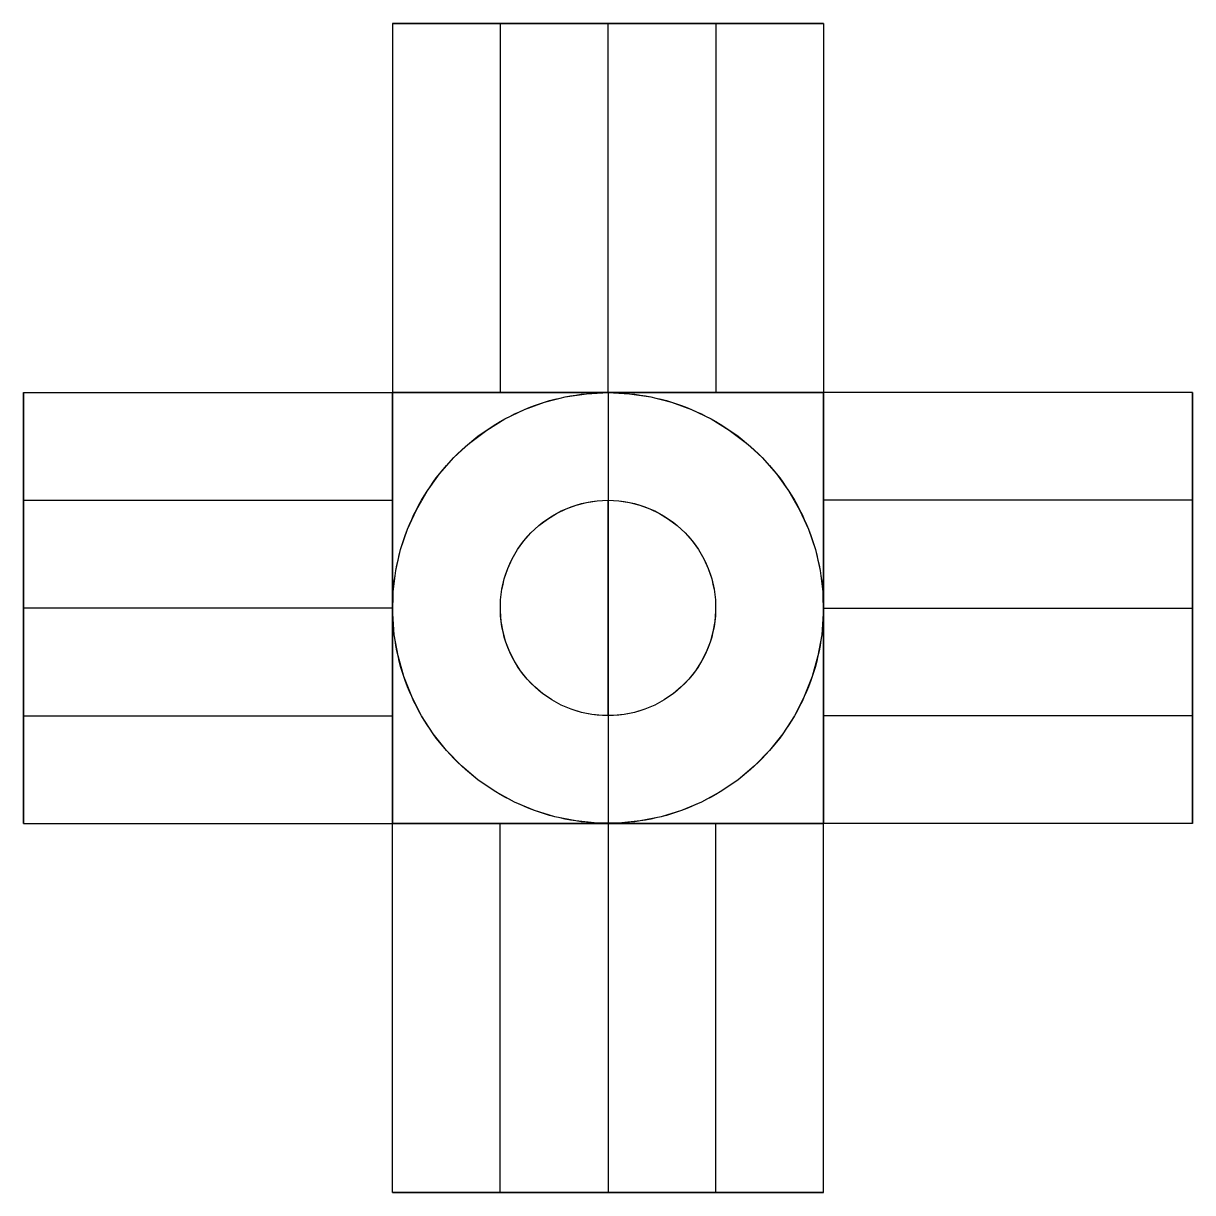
# Model space of a CAD drawing. Extents: x 0 to 2.83, y 0 to 3.3.
# Drawn here: x 1.326 to 2.826, y 1.8 to 3.3 of the extents above; entities that cross this region are included whole.
import ezdxf

# ---------------------------------------------------------------- set-up
doc = ezdxf.new("R2010")
doc.units = 0
doc.linetypes.add('HIDDEN', pattern=[9, 6, -3])
doc.layers.add('RIGHT', color=7, linetype='CONTINUOUS')
doc.layers.add('RIGHT_HID', color=7, linetype='HIDDEN')

msp = doc.modelspace()

# ---------------------------------------------------------------- linework, layer by layer
at = {"layer": 'RIGHT'}
for p, q in [((2.076316, 3.3), (1.8, 3.3)), ((1.8, 3.3), (1.8, 2.826316)), ((2.352632, 3.3), (2.076316, 3.3)), ((2.076316, 2.826316), (2.076316, 3.3)), ((2.352632, 3.3), (2.352632, 2.826316)), ((1.326316, 2.826316), (1.326316, 2.55)), ((1.326316, 2.826316), (1.8, 2.826316)), ((1.8, 2.55), (1.8, 2.826316)), ((2.076316, 2.826316), (1.8, 2.826316)), ((1.99487, 2.81404), (2.021565, 2.820837)), ((2.021565, 2.820837), (2.048804, 2.824943)), ((2.048804, 2.824943), (2.076316, 2.826316)), ((2.076316, 2.826316), (2.103828, 2.824943)), ((2.076316, 2.826316), (2.352632, 2.826316)), ((2.103828, 2.824943), (2.131067, 2.820837)), ((2.131067, 2.820837), (2.157761, 2.81404)), ((2.352632, 2.55), (2.352632, 2.826316)), ((2.826316, 2.826316), (2.352632, 2.826316)), ((2.826316, 2.273684), (2.826316, 2.826316)), ((1.968985, 2.804618), (1.99487, 2.81404)), ((2.157761, 2.81404), (2.183646, 2.804618)), ((1.920662, 2.778303), (1.944167, 2.792666)), ((1.944167, 2.792666), (1.968985, 2.804618)), ((2.183646, 2.804618), (2.208465, 2.792666)), ((2.208465, 2.792666), (2.23197, 2.778303)), ((1.898703, 2.76167), (1.920662, 2.778303)), ((2.23197, 2.778303), (2.253928, 2.76167)), ((1.87851, 2.742934), (1.898703, 2.76167)), ((2.253928, 2.76167), (2.274121, 2.742934)), ((1.860283, 2.72228), (1.87851, 2.742934)), ((2.274121, 2.742934), (2.292348, 2.72228)), ((1.844203, 2.699914), (1.860283, 2.72228)), ((2.292348, 2.72228), (2.308428, 2.699914)), ((1.83043, 2.676058), (1.844203, 2.699914)), ((2.035593, 2.68202), (2.04894, 2.685419)), ((2.04894, 2.685419), (2.06256, 2.687471)), ((2.06256, 2.687471), (2.076316, 2.688158)), ((2.076316, 2.688158), (2.090072, 2.687471)), ((2.076316, 2.411842), (2.076316, 2.688158)), ((2.090072, 2.687471), (2.103691, 2.685419)), ((2.103691, 2.685419), (2.117039, 2.68202)), ((2.308428, 2.699914), (2.322201, 2.676058)), ((1.819101, 2.650949), (1.83043, 2.676058)), ((1.998489, 2.664151), (2.010241, 2.671333)), ((2.010241, 2.671333), (2.02265, 2.677309)), ((2.02265, 2.677309), (2.035593, 2.68202)), ((2.117039, 2.68202), (2.129981, 2.677309)), ((2.129981, 2.677309), (2.14239, 2.671333)), ((2.14239, 2.671333), (2.154143, 2.664151)), ((2.322201, 2.676058), (2.333531, 2.650949)), ((1.977413, 2.646467), (1.98751, 2.655835)), ((1.98751, 2.655835), (1.998489, 2.664151)), ((2.154143, 2.664151), (2.165122, 2.655835)), ((2.165122, 2.655835), (2.175218, 2.646467)), ((1.810328, 2.624837), (1.819101, 2.650949)), ((1.9683, 2.63614), (1.977413, 2.646467)), ((2.175218, 2.646467), (2.184332, 2.63614)), ((2.333531, 2.650949), (2.342304, 2.624837)), ((1.96026, 2.624957), (1.9683, 2.63614)), ((2.184332, 2.63614), (2.192372, 2.624957)), ((1.804198, 2.597982), (1.810328, 2.624837)), ((1.947708, 2.600475), (1.953373, 2.613029)), ((1.953373, 2.613029), (1.96026, 2.624957)), ((2.192372, 2.624957), (2.199259, 2.613029)), ((2.199259, 2.613029), (2.204923, 2.600475)), ((2.342304, 2.624837), (2.348434, 2.597982)), ((1.800773, 2.570649), (1.804198, 2.597982)), ((1.943322, 2.587419), (1.947708, 2.600475)), ((2.204923, 2.600475), (2.20931, 2.587419)), ((2.348434, 2.597982), (2.351859, 2.570649)), ((1.940257, 2.573991), (1.943322, 2.587419)), ((2.20931, 2.587419), (2.212375, 2.573991)), ((1.800086, 2.543111), (1.800773, 2.570649)), ((1.938544, 2.560325), (1.940257, 2.573991)), ((2.212375, 2.573991), (2.214087, 2.560325)), ((2.351859, 2.570649), (2.352546, 2.543111)), ((1.326316, 2.55), (1.326316, 2.273684)), ((1.8, 2.55), (1.326316, 2.55)), ((1.8, 2.273684), (1.8, 2.55)), ((1.938201, 2.546556), (1.938544, 2.560325)), ((2.214087, 2.560325), (2.214431, 2.546556)), ((2.352632, 2.273684), (2.352632, 2.55)), ((1.802144, 2.515642), (1.800086, 2.543111)), ((1.93923, 2.532821), (1.938201, 2.546556)), ((2.214431, 2.546556), (2.213401, 2.532821)), ((2.352546, 2.543111), (2.350487, 2.515642)), ((1.941622, 2.519257), (1.93923, 2.532821)), ((2.213401, 2.532821), (2.21101, 2.519257)), ((1.806928, 2.488514), (1.802144, 2.515642)), ((1.945352, 2.505999), (1.941622, 2.519257)), ((1.950384, 2.493177), (1.945352, 2.505999)), ((2.207279, 2.505999), (2.202248, 2.493177)), ((2.21101, 2.519257), (2.207279, 2.505999)), ((2.350487, 2.515642), (2.345704, 2.488514)), ((1.956668, 2.480921), (1.950384, 2.493177)), ((2.202248, 2.493177), (2.195964, 2.480921)), ((1.814388, 2.461997), (1.806928, 2.488514)), ((1.96414, 2.469351), (1.956668, 2.480921)), ((2.195964, 2.480921), (2.188491, 2.469351)), ((2.345704, 2.488514), (2.338243, 2.461997)), ((1.824452, 2.436355), (1.814388, 2.461997)), ((1.972728, 2.458583), (1.96414, 2.469351)), ((2.188491, 2.469351), (2.179904, 2.458583)), ((2.338243, 2.461997), (2.328179, 2.436355)), ((1.982345, 2.448723), (1.972728, 2.458583)), ((1.992895, 2.43987), (1.982345, 2.448723)), ((2.170287, 2.448723), (2.159736, 2.43987)), ((2.179904, 2.458583), (2.170287, 2.448723)), ((1.837019, 2.411842), (1.824452, 2.436355)), ((2.004275, 2.432111), (1.992895, 2.43987)), ((2.016371, 2.425524), (2.004275, 2.432111)), ((2.148356, 2.432111), (2.13626, 2.425524)), ((2.159736, 2.43987), (2.148356, 2.432111)), ((2.328179, 2.436355), (2.315612, 2.411842)), ((2.029063, 2.420174), (2.016371, 2.425524)), ((2.042224, 2.416114), (2.029063, 2.420174)), ((2.055724, 2.413385), (2.042224, 2.416114)), ((2.110407, 2.416114), (2.096907, 2.413385)), ((2.123569, 2.420174), (2.110407, 2.416114)), ((2.13626, 2.425524), (2.123569, 2.420174)), ((1.851964, 2.388702), (1.837019, 2.411842)), ((2.069429, 2.412014), (2.055724, 2.413385)), ((2.083202, 2.412014), (2.069429, 2.412014)), ((2.096907, 2.413385), (2.083202, 2.412014)), ((2.315612, 2.411842), (2.300667, 2.388702)), ((1.869139, 2.367166), (1.851964, 2.388702)), ((2.300667, 2.388702), (2.283492, 2.367166)), ((1.888373, 2.347446), (1.869139, 2.367166)), ((2.283492, 2.367166), (2.264258, 2.347446)), ((1.909475, 2.32974), (1.888373, 2.347446)), ((2.264258, 2.347446), (2.243156, 2.32974)), ((1.932235, 2.314222), (1.909475, 2.32974)), ((2.243156, 2.32974), (2.220397, 2.314222)), ((1.956427, 2.301048), (1.932235, 2.314222)), ((2.220397, 2.314222), (2.196205, 2.301048)), ((1.98181, 2.290348), (1.956427, 2.301048)), ((2.196205, 2.301048), (2.170821, 2.290348)), ((2.008133, 2.282229), (1.98181, 2.290348)), ((2.035133, 2.27677), (2.008133, 2.282229)), ((2.144499, 2.282229), (2.117499, 2.27677)), ((2.170821, 2.290348), (2.144499, 2.282229)), ((1.326316, 2.273684), (1.8, 2.273684)), ((2.076316, 2.273684), (1.8, 2.273684)), ((1.8, 1.8), (1.8, 2.273684)), ((2.062543, 2.274028), (2.035133, 2.27677)), ((2.090089, 2.274028), (2.062543, 2.274028)), ((2.076316, 2.273684), (2.352632, 2.273684)), ((2.117499, 2.27677), (2.090089, 2.274028)), ((2.826316, 2.273684), (2.352632, 2.273684)), ((2.352632, 1.8), (2.352632, 2.273684)), ((1.8, 1.8), (2.352632, 1.8))]:
    msp.add_line(p, q, dxfattribs=at)
at = {"layer": 'RIGHT_HID', "linetype": 'HIDDEN'}
for p, q in [((1.8, 3.3), (2.352632, 3.3)), ((2.076316, 3.3), (1.938158, 3.3)), ((1.938158, 3.3), (2.214474, 3.3)), ((1.938158, 3.3), (1.938158, 2.826316)), ((2.214474, 3.3), (2.076316, 3.3)), ((2.076316, 2.826316), (2.076316, 3.3)), ((2.214474, 3.3), (2.214474, 2.826316)), ((1.326316, 2.273684), (1.326316, 2.826316)), ((2.076316, 2.826316), (1.8, 2.826316)), ((1.8, 2.826316), (1.8, 2.55)), ((1.8, 2.826316), (2.076316, 2.826316)), ((1.8, 2.55), (1.8, 2.826316)), ((2.076316, 2.826316), (1.8, 2.826316)), ((1.8, 2.826316), (1.8, 2.55)), ((2.076316, 2.826316), (1.938158, 2.826316)), ((1.938158, 2.826316), (2.076316, 2.826316)), ((2.01483, 2.819388), (2.021565, 2.820837)), ((2.01483, 2.819388), (2.021565, 2.820837)), ((2.021565, 2.820837), (2.028334, 2.822118)), ((2.021565, 2.820837), (2.028334, 2.822118)), ((2.028334, 2.822118), (2.035133, 2.82323)), ((2.028334, 2.822118), (2.035133, 2.82323)), ((2.035133, 2.82323), (2.041958, 2.824171)), ((2.035133, 2.82323), (2.041958, 2.824171)), ((2.041958, 2.824171), (2.048804, 2.824943)), ((2.041958, 2.824171), (2.048804, 2.824943)), ((2.048804, 2.824943), (2.055667, 2.825543)), ((2.048804, 2.824943), (2.055667, 2.825543)), ((2.055667, 2.825543), (2.062543, 2.825972)), ((2.055667, 2.825543), (2.062543, 2.825972)), ((2.062543, 2.825972), (2.069427, 2.82623)), ((2.062543, 2.825972), (2.069427, 2.82623)), ((2.069427, 2.82623), (2.076316, 2.826316)), ((2.069427, 2.82623), (2.076316, 2.826316)), ((2.076316, 2.826316), (2.083205, 2.82623)), ((2.352632, 2.826316), (2.076316, 2.826316)), ((2.076316, 2.826316), (2.352632, 2.826316)), ((2.076316, 2.826316), (2.352632, 2.826316)), ((2.076316, 2.826316), (2.214474, 2.826316)), ((2.214474, 2.826316), (2.076316, 2.826316)), ((2.076316, 2.826316), (2.083205, 2.82623)), ((2.076316, 2.826316), (2.076316, 2.688158)), ((2.083205, 2.82623), (2.090089, 2.825972)), ((2.083205, 2.82623), (2.090089, 2.825972)), ((2.090089, 2.825972), (2.096965, 2.825543)), ((2.090089, 2.825972), (2.096965, 2.825543)), ((2.096965, 2.825543), (2.103828, 2.824943)), ((2.096965, 2.825543), (2.103828, 2.824943)), ((2.103828, 2.824943), (2.110674, 2.824171)), ((2.103828, 2.824943), (2.110674, 2.824171)), ((2.110674, 2.824171), (2.117499, 2.82323)), ((2.110674, 2.824171), (2.117499, 2.82323)), ((2.117499, 2.82323), (2.124298, 2.822118)), ((2.117499, 2.82323), (2.124298, 2.822118)), ((2.124298, 2.822118), (2.131067, 2.820837)), ((2.124298, 2.822118), (2.131067, 2.820837)), ((2.131067, 2.820837), (2.137802, 2.819388)), ((2.131067, 2.820837), (2.137802, 2.819388)), ((2.352632, 2.55), (2.352632, 2.826316)), ((2.352632, 2.826316), (2.352632, 2.55)), ((2.352632, 2.826316), (2.352632, 2.55)), ((2.826316, 2.826316), (2.826316, 2.55)), ((1.968985, 2.804618), (1.975366, 2.807215)), ((1.968985, 2.804618), (1.975366, 2.807215)), ((1.975366, 2.807215), (1.98181, 2.809652)), ((1.975366, 2.807215), (1.98181, 2.809652)), ((1.98181, 2.809652), (1.988313, 2.811927)), ((1.98181, 2.809652), (1.988313, 2.811927)), ((1.988313, 2.811927), (1.99487, 2.81404)), ((1.988313, 2.811927), (1.99487, 2.81404)), ((1.99487, 2.81404), (2.001478, 2.815988)), ((1.99487, 2.81404), (2.001478, 2.815988)), ((2.001478, 2.815988), (2.008133, 2.817771)), ((2.001478, 2.815988), (2.008133, 2.817771)), ((2.008133, 2.817771), (2.01483, 2.819388)), ((2.008133, 2.817771), (2.01483, 2.819388)), ((2.137802, 2.819388), (2.144499, 2.817771)), ((2.137802, 2.819388), (2.144499, 2.817771)), ((2.144499, 2.817771), (2.151153, 2.815988)), ((2.144499, 2.817771), (2.151153, 2.815988)), ((2.151153, 2.815988), (2.157761, 2.81404)), ((2.151153, 2.815988), (2.157761, 2.81404)), ((2.157761, 2.81404), (2.164319, 2.811927)), ((2.157761, 2.81404), (2.164319, 2.811927)), ((2.164319, 2.811927), (2.170821, 2.809652)), ((2.164319, 2.811927), (2.170821, 2.809652)), ((2.170821, 2.809652), (2.177265, 2.807215)), ((2.170821, 2.809652), (2.177265, 2.807215)), ((2.177265, 2.807215), (2.183646, 2.804618)), ((2.177265, 2.807215), (2.183646, 2.804618)), ((1.938158, 2.789296), (1.944167, 2.792666)), ((1.938158, 2.789296), (1.944167, 2.792666)), ((1.944167, 2.792666), (1.950258, 2.795886)), ((1.944167, 2.792666), (1.950258, 2.795886)), ((1.950258, 2.795886), (1.956427, 2.798952)), ((1.950258, 2.795886), (1.956427, 2.798952)), ((1.956427, 2.798952), (1.962671, 2.801863)), ((1.956427, 2.798952), (1.962671, 2.801863)), ((1.962671, 2.801863), (1.968985, 2.804618)), ((1.962671, 2.801863), (1.968985, 2.804618)), ((2.183646, 2.804618), (2.189961, 2.801863)), ((2.183646, 2.804618), (2.189961, 2.801863)), ((2.189961, 2.801863), (2.196205, 2.798952)), ((2.189961, 2.801863), (2.196205, 2.798952)), ((2.196205, 2.798952), (2.202374, 2.795886)), ((2.196205, 2.798952), (2.202374, 2.795886)), ((2.202374, 2.795886), (2.208465, 2.792666)), ((2.202374, 2.795886), (2.208465, 2.792666)), ((2.208465, 2.792666), (2.214474, 2.789296)), ((2.208465, 2.792666), (2.214474, 2.789296)), ((1.915018, 2.774351), (1.920662, 2.778303)), ((1.915018, 2.774351), (1.920662, 2.778303)), ((1.920662, 2.778303), (1.926402, 2.782112)), ((1.920662, 2.778303), (1.926402, 2.782112)), ((1.926402, 2.782112), (1.932235, 2.785778)), ((1.926402, 2.782112), (1.932235, 2.785778)), ((1.932235, 2.785778), (1.938158, 2.789296)), ((1.932235, 2.785778), (1.938158, 2.789296)), ((2.214474, 2.789296), (2.220397, 2.785778)), ((2.214474, 2.789296), (2.220397, 2.785778)), ((2.220397, 2.785778), (2.22623, 2.782112)), ((2.220397, 2.785778), (2.22623, 2.782112)), ((2.22623, 2.782112), (2.23197, 2.778303)), ((2.22623, 2.782112), (2.23197, 2.778303)), ((2.23197, 2.778303), (2.237613, 2.774351)), ((2.23197, 2.778303), (2.237613, 2.774351)), ((1.893482, 2.757176), (1.898703, 2.76167)), ((1.893482, 2.757176), (1.898703, 2.76167)), ((1.898703, 2.76167), (1.904036, 2.766032)), ((1.898703, 2.76167), (1.904036, 2.766032)), ((1.904036, 2.766032), (1.909475, 2.77026)), ((1.904036, 2.766032), (1.909475, 2.77026)), ((1.909475, 2.77026), (1.915018, 2.774351)), ((1.909475, 2.77026), (1.915018, 2.774351)), ((2.237613, 2.774351), (2.243156, 2.77026)), ((2.237613, 2.774351), (2.243156, 2.77026)), ((2.243156, 2.77026), (2.248596, 2.766032)), ((2.243156, 2.77026), (2.248596, 2.766032)), ((2.248596, 2.766032), (2.253928, 2.76167)), ((2.248596, 2.766032), (2.253928, 2.76167)), ((2.253928, 2.76167), (2.25915, 2.757176)), ((2.253928, 2.76167), (2.25915, 2.757176)), ((1.87851, 2.742934), (1.883382, 2.747805)), ((1.87851, 2.742934), (1.883382, 2.747805)), ((1.883382, 2.747805), (1.888373, 2.752554)), ((1.883382, 2.747805), (1.888373, 2.752554)), ((1.888373, 2.752554), (1.893482, 2.757176)), ((1.888373, 2.752554), (1.893482, 2.757176)), ((2.25915, 2.757176), (2.264258, 2.752554)), ((2.25915, 2.757176), (2.264258, 2.752554)), ((2.264258, 2.752554), (2.26925, 2.747805)), ((2.264258, 2.752554), (2.26925, 2.747805)), ((2.26925, 2.747805), (2.274121, 2.742934)), ((2.26925, 2.747805), (2.274121, 2.742934)), ((1.864646, 2.727612), (1.869139, 2.732834)), ((1.864646, 2.727612), (1.869139, 2.732834)), ((1.869139, 2.732834), (1.873762, 2.737942)), ((1.869139, 2.732834), (1.873762, 2.737942)), ((1.873762, 2.737942), (1.87851, 2.742934)), ((1.873762, 2.737942), (1.87851, 2.742934)), ((2.274121, 2.742934), (2.27887, 2.737942)), ((2.274121, 2.742934), (2.27887, 2.737942)), ((2.27887, 2.737942), (2.283492, 2.732834)), ((2.27887, 2.737942), (2.283492, 2.732834)), ((2.283492, 2.732834), (2.287986, 2.727612)), ((2.283492, 2.732834), (2.287986, 2.727612)), ((1.851964, 2.711298), (1.856055, 2.716841)), ((1.851964, 2.711298), (1.856055, 2.716841)), ((1.856055, 2.716841), (1.860283, 2.72228)), ((1.856055, 2.716841), (1.860283, 2.72228)), ((1.860283, 2.72228), (1.864646, 2.727612)), ((1.860283, 2.72228), (1.864646, 2.727612)), ((2.287986, 2.727612), (2.292348, 2.72228)), ((2.287986, 2.727612), (2.292348, 2.72228)), ((2.292348, 2.72228), (2.296576, 2.716841)), ((2.292348, 2.72228), (2.296576, 2.716841)), ((2.296576, 2.716841), (2.300667, 2.711298)), ((2.296576, 2.716841), (2.300667, 2.711298)), ((1.844203, 2.699914), (1.848013, 2.705654)), ((1.844203, 2.699914), (1.848013, 2.705654)), ((1.848013, 2.705654), (1.851964, 2.711298)), ((1.848013, 2.705654), (1.851964, 2.711298)), ((2.300667, 2.711298), (2.304619, 2.705654)), ((2.300667, 2.711298), (2.304619, 2.705654)), ((2.304619, 2.705654), (2.308428, 2.699914)), ((2.304619, 2.705654), (2.308428, 2.699914)), ((1.326316, 2.411842), (1.326316, 2.688158)), ((1.326316, 2.688158), (1.326316, 2.55)), ((1.326316, 2.688158), (1.8, 2.688158)), ((1.8, 2.55), (1.8, 2.688158)), ((1.8, 2.688158), (1.8, 2.55)), ((1.833649, 2.682149), (1.837019, 2.688158)), ((1.833649, 2.682149), (1.837019, 2.688158)), ((1.837019, 2.688158), (1.840538, 2.694081)), ((1.837019, 2.688158), (1.840538, 2.694081)), ((1.840538, 2.694081), (1.844203, 2.699914)), ((1.840538, 2.694081), (1.844203, 2.699914)), ((2.042224, 2.683886), (2.04894, 2.685419)), ((2.042224, 2.683886), (2.04894, 2.685419)), ((2.04894, 2.685419), (2.055724, 2.686615)), ((2.04894, 2.685419), (2.055724, 2.686615)), ((2.055724, 2.686615), (2.06256, 2.687471)), ((2.055724, 2.686615), (2.06256, 2.687471)), ((2.06256, 2.687471), (2.069429, 2.687986)), ((2.06256, 2.687471), (2.069429, 2.687986)), ((2.069429, 2.687986), (2.076316, 2.688158)), ((2.069429, 2.687986), (2.076316, 2.688158)), ((2.076316, 2.688158), (2.083202, 2.687986)), ((2.076316, 2.688158), (2.083202, 2.687986)), ((2.076316, 2.688158), (2.076316, 2.411842)), ((2.083202, 2.687986), (2.090072, 2.687471)), ((2.083202, 2.687986), (2.090072, 2.687471)), ((2.090072, 2.687471), (2.096907, 2.686615)), ((2.090072, 2.687471), (2.096907, 2.686615)), ((2.096907, 2.686615), (2.103691, 2.685419)), ((2.096907, 2.686615), (2.103691, 2.685419)), ((2.103691, 2.685419), (2.110407, 2.683886)), ((2.103691, 2.685419), (2.110407, 2.683886)), ((2.308428, 2.699914), (2.312094, 2.694081)), ((2.308428, 2.699914), (2.312094, 2.694081)), ((2.312094, 2.694081), (2.315612, 2.688158)), ((2.312094, 2.694081), (2.315612, 2.688158)), ((2.315612, 2.688158), (2.318982, 2.682149)), ((2.315612, 2.688158), (2.318982, 2.682149)), ((2.352632, 2.55), (2.352632, 2.688158)), ((2.352632, 2.688158), (2.352632, 2.55)), ((2.826316, 2.688158), (2.352632, 2.688158)), ((2.826316, 2.411842), (2.826316, 2.688158)), ((2.826316, 2.688158), (2.826316, 2.55)), ((1.827364, 2.669889), (1.83043, 2.676058)), ((1.827364, 2.669889), (1.83043, 2.676058)), ((1.83043, 2.676058), (1.833649, 2.682149)), ((1.83043, 2.676058), (1.833649, 2.682149)), ((2.004275, 2.667889), (2.010241, 2.671333)), ((2.004275, 2.667889), (2.010241, 2.671333)), ((2.010241, 2.671333), (2.016371, 2.674476)), ((2.010241, 2.671333), (2.016371, 2.674476)), ((2.016371, 2.674476), (2.02265, 2.677309)), ((2.016371, 2.674476), (2.02265, 2.677309)), ((2.02265, 2.677309), (2.029063, 2.679826)), ((2.02265, 2.677309), (2.029063, 2.679826)), ((2.029063, 2.679826), (2.035593, 2.68202)), ((2.029063, 2.679826), (2.035593, 2.68202)), ((2.035593, 2.68202), (2.042224, 2.683886)), ((2.035593, 2.68202), (2.042224, 2.683886)), ((2.110407, 2.683886), (2.117039, 2.68202)), ((2.110407, 2.683886), (2.117039, 2.68202)), ((2.117039, 2.68202), (2.123569, 2.679826)), ((2.117039, 2.68202), (2.123569, 2.679826)), ((2.123569, 2.679826), (2.129981, 2.677309)), ((2.123569, 2.679826), (2.129981, 2.677309)), ((2.129981, 2.677309), (2.13626, 2.674476)), ((2.129981, 2.677309), (2.13626, 2.674476)), ((2.13626, 2.674476), (2.14239, 2.671333)), ((2.13626, 2.674476), (2.14239, 2.671333)), ((2.14239, 2.671333), (2.148356, 2.667889)), ((2.14239, 2.671333), (2.148356, 2.667889)), ((2.318982, 2.682149), (2.322201, 2.676058)), ((2.318982, 2.682149), (2.322201, 2.676058)), ((2.322201, 2.676058), (2.325268, 2.669889)), ((2.322201, 2.676058), (2.325268, 2.669889)), ((1.819101, 2.650949), (1.821697, 2.657331)), ((1.819101, 2.650949), (1.821697, 2.657331)), ((1.821697, 2.657331), (1.824452, 2.663645)), ((1.821697, 2.657331), (1.824452, 2.663645)), ((1.824452, 2.663645), (1.827364, 2.669889)), ((1.824452, 2.663645), (1.827364, 2.669889)), ((1.982345, 2.651277), (1.98751, 2.655835)), ((1.982345, 2.651277), (1.98751, 2.655835)), ((1.98751, 2.655835), (1.992895, 2.66013)), ((1.98751, 2.655835), (1.992895, 2.66013)), ((1.992895, 2.66013), (1.998489, 2.664151)), ((1.992895, 2.66013), (1.998489, 2.664151)), ((1.998489, 2.664151), (2.004275, 2.667889)), ((1.998489, 2.664151), (2.004275, 2.667889)), ((2.148356, 2.667889), (2.154143, 2.664151)), ((2.148356, 2.667889), (2.154143, 2.664151)), ((2.154143, 2.664151), (2.159736, 2.66013)), ((2.154143, 2.664151), (2.159736, 2.66013)), ((2.159736, 2.66013), (2.165122, 2.655835)), ((2.159736, 2.66013), (2.165122, 2.655835)), ((2.165122, 2.655835), (2.170287, 2.651277)), ((2.165122, 2.655835), (2.170287, 2.651277)), ((2.325268, 2.669889), (2.328179, 2.663645)), ((2.325268, 2.669889), (2.328179, 2.663645)), ((2.328179, 2.663645), (2.330934, 2.657331)), ((2.328179, 2.663645), (2.330934, 2.657331)), ((2.330934, 2.657331), (2.333531, 2.650949)), ((2.330934, 2.657331), (2.333531, 2.650949)), ((1.814388, 2.638003), (1.816664, 2.644506)), ((1.814388, 2.638003), (1.816664, 2.644506)), ((1.816664, 2.644506), (1.819101, 2.650949)), ((1.816664, 2.644506), (1.819101, 2.650949)), ((1.9683, 2.63614), (1.972728, 2.641417)), ((1.9683, 2.63614), (1.972728, 2.641417)), ((1.972728, 2.641417), (1.977413, 2.646467)), ((1.972728, 2.641417), (1.977413, 2.646467)), ((1.977413, 2.646467), (1.982345, 2.651277)), ((1.977413, 2.646467), (1.982345, 2.651277)), ((2.170287, 2.651277), (2.175218, 2.646467)), ((2.170287, 2.651277), (2.175218, 2.646467)), ((2.175218, 2.646467), (2.179904, 2.641417)), ((2.175218, 2.646467), (2.179904, 2.641417)), ((2.179904, 2.641417), (2.184332, 2.63614)), ((2.179904, 2.641417), (2.184332, 2.63614)), ((2.333531, 2.650949), (2.335968, 2.644506)), ((2.333531, 2.650949), (2.335968, 2.644506)), ((2.335968, 2.644506), (2.338243, 2.638003)), ((2.335968, 2.644506), (2.338243, 2.638003)), ((1.810328, 2.624837), (1.812276, 2.631446)), ((1.810328, 2.624837), (1.812276, 2.631446)), ((1.812276, 2.631446), (1.814388, 2.638003)), ((1.812276, 2.631446), (1.814388, 2.638003)), ((1.96026, 2.624957), (1.96414, 2.630649)), ((1.96026, 2.624957), (1.96414, 2.630649)), ((1.96414, 2.630649), (1.9683, 2.63614)), ((1.96414, 2.630649), (1.9683, 2.63614)), ((2.184332, 2.63614), (2.188491, 2.630649)), ((2.184332, 2.63614), (2.188491, 2.630649)), ((2.188491, 2.630649), (2.192372, 2.624957)), ((2.188491, 2.630649), (2.192372, 2.624957)), ((2.338243, 2.638003), (2.340356, 2.631446)), ((2.338243, 2.638003), (2.340356, 2.631446)), ((2.340356, 2.631446), (2.342304, 2.624837)), ((2.340356, 2.631446), (2.342304, 2.624837)), ((1.805479, 2.604751), (1.806928, 2.611486)), ((1.805479, 2.604751), (1.806928, 2.611486)), ((1.806928, 2.611486), (1.808544, 2.618183)), ((1.806928, 2.611486), (1.808544, 2.618183)), ((1.808544, 2.618183), (1.810328, 2.624837)), ((1.808544, 2.618183), (1.810328, 2.624837)), ((1.950384, 2.606823), (1.953373, 2.613029)), ((1.950384, 2.606823), (1.953373, 2.613029)), ((1.953373, 2.613029), (1.956668, 2.619079)), ((1.953373, 2.613029), (1.956668, 2.619079)), ((1.956668, 2.619079), (1.96026, 2.624957)), ((1.956668, 2.619079), (1.96026, 2.624957)), ((2.192372, 2.624957), (2.195964, 2.619079)), ((2.192372, 2.624957), (2.195964, 2.619079)), ((2.195964, 2.619079), (2.199259, 2.613029)), ((2.195964, 2.619079), (2.199259, 2.613029)), ((2.199259, 2.613029), (2.202248, 2.606823)), ((2.199259, 2.613029), (2.202248, 2.606823)), ((2.342304, 2.624837), (2.344087, 2.618183)), ((2.342304, 2.624837), (2.344087, 2.618183)), ((2.344087, 2.618183), (2.345704, 2.611486)), ((2.344087, 2.618183), (2.345704, 2.611486)), ((2.345704, 2.611486), (2.347153, 2.604751)), ((2.345704, 2.611486), (2.347153, 2.604751)), ((1.803086, 2.591183), (1.804198, 2.597982)), ((1.803086, 2.591183), (1.804198, 2.597982)), ((1.804198, 2.597982), (1.805479, 2.604751)), ((1.804198, 2.597982), (1.805479, 2.604751)), ((1.945352, 2.594001), (1.947708, 2.600475)), ((1.945352, 2.594001), (1.947708, 2.600475)), ((1.947708, 2.600475), (1.950384, 2.606823)), ((1.947708, 2.600475), (1.950384, 2.606823)), ((2.202248, 2.606823), (2.204923, 2.600475)), ((2.202248, 2.606823), (2.204923, 2.600475)), ((2.204923, 2.600475), (2.207279, 2.594001)), ((2.204923, 2.600475), (2.207279, 2.594001)), ((2.347153, 2.604751), (2.348434, 2.597982)), ((2.347153, 2.604751), (2.348434, 2.597982)), ((2.348434, 2.597982), (2.349545, 2.591183)), ((2.348434, 2.597982), (2.349545, 2.591183)), ((1.801373, 2.577512), (1.802144, 2.584358)), ((1.801373, 2.577512), (1.802144, 2.584358)), ((1.802144, 2.584358), (1.803086, 2.591183)), ((1.802144, 2.584358), (1.803086, 2.591183)), ((1.940257, 2.573991), (1.941622, 2.580743)), ((1.940257, 2.573991), (1.941622, 2.580743)), ((1.941622, 2.580743), (1.943322, 2.587419)), ((1.941622, 2.580743), (1.943322, 2.587419)), ((1.943322, 2.587419), (1.945352, 2.594001)), ((1.943322, 2.587419), (1.945352, 2.594001)), ((2.207279, 2.594001), (2.20931, 2.587419)), ((2.207279, 2.594001), (2.20931, 2.587419)), ((2.20931, 2.587419), (2.21101, 2.580743)), ((2.20931, 2.587419), (2.21101, 2.580743)), ((2.21101, 2.580743), (2.212375, 2.573991)), ((2.21101, 2.580743), (2.212375, 2.573991)), ((2.349545, 2.591183), (2.350487, 2.584358)), ((2.349545, 2.591183), (2.350487, 2.584358)), ((2.350487, 2.584358), (2.351259, 2.577512)), ((2.350487, 2.584358), (2.351259, 2.577512)), ((1.800343, 2.563773), (1.800773, 2.570649)), ((1.800343, 2.563773), (1.800773, 2.570649)), ((1.800773, 2.570649), (1.801373, 2.577512)), ((1.800773, 2.570649), (1.801373, 2.577512)), ((1.938544, 2.560325), (1.93923, 2.567179)), ((1.938544, 2.560325), (1.93923, 2.567179)), ((1.93923, 2.567179), (1.940257, 2.573991)), ((1.93923, 2.567179), (1.940257, 2.573991)), ((2.212375, 2.573991), (2.213401, 2.567179)), ((2.212375, 2.573991), (2.213401, 2.567179)), ((2.213401, 2.567179), (2.214087, 2.560325)), ((2.213401, 2.567179), (2.214087, 2.560325)), ((2.351259, 2.577512), (2.351859, 2.570649)), ((2.351259, 2.577512), (2.351859, 2.570649)), ((2.351859, 2.570649), (2.352288, 2.563773)), ((2.351859, 2.570649), (2.352288, 2.563773)), ((1.326316, 2.55), (1.326316, 2.411842)), ((1.8, 2.55), (1.326316, 2.55)), ((1.8, 2.55), (1.800086, 2.556889)), ((1.8, 2.55), (1.800086, 2.556889)), ((1.800086, 2.543111), (1.8, 2.55)), ((1.8, 2.55), (1.8, 2.273684)), ((1.8, 2.273684), (1.8, 2.55)), ((1.8, 2.55), (1.8, 2.273684)), ((1.8, 2.55), (1.8, 2.411842)), ((1.8, 2.411842), (1.8, 2.55)), ((1.800086, 2.543111), (1.8, 2.55)), ((1.800086, 2.556889), (1.800343, 2.563773)), ((1.800086, 2.556889), (1.800343, 2.563773)), ((1.938201, 2.553444), (1.938544, 2.560325)), ((1.938201, 2.553444), (1.938544, 2.560325)), ((1.938201, 2.546556), (1.938201, 2.553444)), ((1.938201, 2.546556), (1.938201, 2.553444)), ((2.214087, 2.560325), (2.214431, 2.553444)), ((2.214087, 2.560325), (2.214431, 2.553444)), ((2.214431, 2.553444), (2.214431, 2.546556)), ((2.214431, 2.553444), (2.214431, 2.546556)), ((2.352288, 2.563773), (2.352546, 2.556889)), ((2.352288, 2.563773), (2.352546, 2.556889)), ((2.352546, 2.556889), (2.352632, 2.55)), ((2.352546, 2.556889), (2.352632, 2.55)), ((2.352632, 2.55), (2.352546, 2.543111)), ((2.352632, 2.55), (2.352546, 2.543111)), ((2.352632, 2.273684), (2.352632, 2.55)), ((2.352632, 2.55), (2.352632, 2.273684)), ((2.352632, 2.55), (2.352632, 2.273684)), ((2.352632, 2.55), (2.352632, 2.411842)), ((2.352632, 2.411842), (2.352632, 2.55)), ((2.352632, 2.55), (2.826316, 2.55)), ((2.352632, 2.55), (2.826316, 2.55)), ((2.826316, 2.55), (2.826316, 2.273684)), ((2.826316, 2.55), (2.826316, 2.411842)), ((1.800343, 2.536227), (1.800086, 2.543111)), ((1.800343, 2.536227), (1.800086, 2.543111)), ((1.800773, 2.529351), (1.800343, 2.536227)), ((1.800773, 2.529351), (1.800343, 2.536227)), ((1.938544, 2.539675), (1.938201, 2.546556)), ((1.938544, 2.539675), (1.938201, 2.546556)), ((1.93923, 2.532821), (1.938544, 2.539675)), ((1.93923, 2.532821), (1.938544, 2.539675)), ((2.214087, 2.539675), (2.213401, 2.532821)), ((2.214087, 2.539675), (2.213401, 2.532821)), ((2.214431, 2.546556), (2.214087, 2.539675)), ((2.214431, 2.546556), (2.214087, 2.539675)), ((2.352288, 2.536227), (2.351859, 2.529351)), ((2.352288, 2.536227), (2.351859, 2.529351)), ((2.352546, 2.543111), (2.352288, 2.536227)), ((2.352546, 2.543111), (2.352288, 2.536227)), ((1.801373, 2.522488), (1.800773, 2.529351)), ((1.801373, 2.522488), (1.800773, 2.529351)), ((1.802144, 2.515642), (1.801373, 2.522488)), ((1.802144, 2.515642), (1.801373, 2.522488)), ((1.940257, 2.526009), (1.93923, 2.532821)), ((1.940257, 2.526009), (1.93923, 2.532821)), ((1.941622, 2.519257), (1.940257, 2.526009)), ((1.941622, 2.519257), (1.940257, 2.526009)), ((2.212375, 2.526009), (2.21101, 2.519257)), ((2.212375, 2.526009), (2.21101, 2.519257)), ((2.213401, 2.532821), (2.212375, 2.526009)), ((2.213401, 2.532821), (2.212375, 2.526009)), ((2.351259, 2.522488), (2.350487, 2.515642)), ((2.351259, 2.522488), (2.350487, 2.515642)), ((2.351859, 2.529351), (2.351259, 2.522488)), ((2.351859, 2.529351), (2.351259, 2.522488)), ((1.803086, 2.508817), (1.802144, 2.515642)), ((1.803086, 2.508817), (1.802144, 2.515642)), ((1.804198, 2.502018), (1.803086, 2.508817)), ((1.804198, 2.502018), (1.803086, 2.508817)), ((1.943322, 2.512581), (1.941622, 2.519257)), ((1.943322, 2.512581), (1.941622, 2.519257)), ((1.945352, 2.505999), (1.943322, 2.512581)), ((1.945352, 2.505999), (1.943322, 2.512581)), ((1.947708, 2.499525), (1.945352, 2.505999)), ((1.947708, 2.499525), (1.945352, 2.505999)), ((2.207279, 2.505999), (2.204923, 2.499525)), ((2.207279, 2.505999), (2.204923, 2.499525)), ((2.20931, 2.512581), (2.207279, 2.505999)), ((2.20931, 2.512581), (2.207279, 2.505999)), ((2.21101, 2.519257), (2.20931, 2.512581)), ((2.21101, 2.519257), (2.20931, 2.512581)), ((2.349545, 2.508817), (2.348434, 2.502018)), ((2.349545, 2.508817), (2.348434, 2.502018)), ((2.350487, 2.515642), (2.349545, 2.508817)), ((2.350487, 2.515642), (2.349545, 2.508817)), ((1.805479, 2.495249), (1.804198, 2.502018)), ((1.805479, 2.495249), (1.804198, 2.502018)), ((1.806928, 2.488514), (1.805479, 2.495249)), ((1.806928, 2.488514), (1.805479, 2.495249)), ((1.950384, 2.493177), (1.947708, 2.499525)), ((1.950384, 2.493177), (1.947708, 2.499525)), ((1.953373, 2.486971), (1.950384, 2.493177)), ((1.953373, 2.486971), (1.950384, 2.493177)), ((2.202248, 2.493177), (2.199259, 2.486971)), ((2.202248, 2.493177), (2.199259, 2.486971)), ((2.204923, 2.499525), (2.202248, 2.493177)), ((2.204923, 2.499525), (2.202248, 2.493177)), ((2.347153, 2.495249), (2.345704, 2.488514)), ((2.347153, 2.495249), (2.345704, 2.488514)), ((2.348434, 2.502018), (2.347153, 2.495249)), ((2.348434, 2.502018), (2.347153, 2.495249)), ((1.808544, 2.481817), (1.806928, 2.488514)), ((1.808544, 2.481817), (1.806928, 2.488514)), ((1.810328, 2.475163), (1.808544, 2.481817)), ((1.810328, 2.475163), (1.808544, 2.481817)), ((1.812276, 2.468554), (1.810328, 2.475163)), ((1.812276, 2.468554), (1.810328, 2.475163)), ((1.956668, 2.480921), (1.953373, 2.486971)), ((1.956668, 2.480921), (1.953373, 2.486971)), ((1.96026, 2.475043), (1.956668, 2.480921)), ((1.96026, 2.475043), (1.956668, 2.480921)), ((1.96414, 2.469351), (1.96026, 2.475043)), ((1.96414, 2.469351), (1.96026, 2.475043)), ((2.192372, 2.475043), (2.188491, 2.469351)), ((2.192372, 2.475043), (2.188491, 2.469351)), ((2.195964, 2.480921), (2.192372, 2.475043)), ((2.195964, 2.480921), (2.192372, 2.475043)), ((2.199259, 2.486971), (2.195964, 2.480921)), ((2.199259, 2.486971), (2.195964, 2.480921)), ((2.342304, 2.475163), (2.340356, 2.468554)), ((2.342304, 2.475163), (2.340356, 2.468554)), ((2.344087, 2.481817), (2.342304, 2.475163)), ((2.344087, 2.481817), (2.342304, 2.475163)), ((2.345704, 2.488514), (2.344087, 2.481817)), ((2.345704, 2.488514), (2.344087, 2.481817)), ((1.814388, 2.461997), (1.812276, 2.468554)), ((1.814388, 2.461997), (1.812276, 2.468554)), ((1.816664, 2.455494), (1.814388, 2.461997)), ((1.816664, 2.455494), (1.814388, 2.461997)), ((1.9683, 2.46386), (1.96414, 2.469351)), ((1.9683, 2.46386), (1.96414, 2.469351)), ((1.972728, 2.458583), (1.9683, 2.46386)), ((1.972728, 2.458583), (1.9683, 2.46386)), ((2.184332, 2.46386), (2.179904, 2.458583)), ((2.184332, 2.46386), (2.179904, 2.458583)), ((2.188491, 2.469351), (2.184332, 2.46386)), ((2.188491, 2.469351), (2.184332, 2.46386)), ((2.338243, 2.461997), (2.335968, 2.455494)), ((2.338243, 2.461997), (2.335968, 2.455494)), ((2.340356, 2.468554), (2.338243, 2.461997)), ((2.340356, 2.468554), (2.338243, 2.461997)), ((1.819101, 2.449051), (1.816664, 2.455494)), ((1.819101, 2.449051), (1.816664, 2.455494)), ((1.821697, 2.442669), (1.819101, 2.449051)), ((1.821697, 2.442669), (1.819101, 2.449051)), ((1.977413, 2.453533), (1.972728, 2.458583)), ((1.977413, 2.453533), (1.972728, 2.458583)), ((1.982345, 2.448723), (1.977413, 2.453533)), ((1.982345, 2.448723), (1.977413, 2.453533)), ((1.98751, 2.444165), (1.982345, 2.448723)), ((1.98751, 2.444165), (1.982345, 2.448723)), ((2.170287, 2.448723), (2.165122, 2.444165)), ((2.170287, 2.448723), (2.165122, 2.444165)), ((2.175218, 2.453533), (2.170287, 2.448723)), ((2.175218, 2.453533), (2.170287, 2.448723)), ((2.179904, 2.458583), (2.175218, 2.453533)), ((2.179904, 2.458583), (2.175218, 2.453533)), ((2.333531, 2.449051), (2.330934, 2.442669)), ((2.333531, 2.449051), (2.330934, 2.442669)), ((2.335968, 2.455494), (2.333531, 2.449051)), ((2.335968, 2.455494), (2.333531, 2.449051)), ((1.824452, 2.436355), (1.821697, 2.442669)), ((1.824452, 2.436355), (1.821697, 2.442669)), ((1.827364, 2.430111), (1.824452, 2.436355)), ((1.827364, 2.430111), (1.824452, 2.436355)), ((1.83043, 2.423942), (1.827364, 2.430111)), ((1.83043, 2.423942), (1.827364, 2.430111)), ((1.992895, 2.43987), (1.98751, 2.444165)), ((1.992895, 2.43987), (1.98751, 2.444165)), ((1.998489, 2.435849), (1.992895, 2.43987)), ((1.998489, 2.435849), (1.992895, 2.43987)), ((2.004275, 2.432111), (1.998489, 2.435849)), ((2.004275, 2.432111), (1.998489, 2.435849)), ((2.010241, 2.428667), (2.004275, 2.432111)), ((2.010241, 2.428667), (2.004275, 2.432111)), ((2.148356, 2.432111), (2.14239, 2.428667)), ((2.148356, 2.432111), (2.14239, 2.428667)), ((2.154143, 2.435849), (2.148356, 2.432111)), ((2.154143, 2.435849), (2.148356, 2.432111)), ((2.159736, 2.43987), (2.154143, 2.435849)), ((2.159736, 2.43987), (2.154143, 2.435849)), ((2.165122, 2.444165), (2.159736, 2.43987)), ((2.165122, 2.444165), (2.159736, 2.43987)), ((2.325268, 2.430111), (2.322201, 2.423942)), ((2.325268, 2.430111), (2.322201, 2.423942)), ((2.328179, 2.436355), (2.325268, 2.430111)), ((2.328179, 2.436355), (2.325268, 2.430111)), ((2.330934, 2.442669), (2.328179, 2.436355)), ((2.330934, 2.442669), (2.328179, 2.436355)), ((1.833649, 2.417851), (1.83043, 2.423942)), ((1.833649, 2.417851), (1.83043, 2.423942)), ((1.837019, 2.411842), (1.833649, 2.417851)), ((1.837019, 2.411842), (1.833649, 2.417851)), ((2.016371, 2.425524), (2.010241, 2.428667)), ((2.016371, 2.425524), (2.010241, 2.428667)), ((2.02265, 2.422691), (2.016371, 2.425524)), ((2.02265, 2.422691), (2.016371, 2.425524)), ((2.029063, 2.420174), (2.02265, 2.422691)), ((2.029063, 2.420174), (2.02265, 2.422691)), ((2.035593, 2.41798), (2.029063, 2.420174)), ((2.035593, 2.41798), (2.029063, 2.420174)), ((2.042224, 2.416114), (2.035593, 2.41798)), ((2.042224, 2.416114), (2.035593, 2.41798)), ((2.04894, 2.414581), (2.042224, 2.416114)), ((2.04894, 2.414581), (2.042224, 2.416114)), ((2.110407, 2.416114), (2.103691, 2.414581)), ((2.110407, 2.416114), (2.103691, 2.414581)), ((2.117039, 2.41798), (2.110407, 2.416114)), ((2.117039, 2.41798), (2.110407, 2.416114)), ((2.123569, 2.420174), (2.117039, 2.41798)), ((2.123569, 2.420174), (2.117039, 2.41798)), ((2.129981, 2.422691), (2.123569, 2.420174)), ((2.129981, 2.422691), (2.123569, 2.420174)), ((2.13626, 2.425524), (2.129981, 2.422691)), ((2.13626, 2.425524), (2.129981, 2.422691)), ((2.14239, 2.428667), (2.13626, 2.425524)), ((2.14239, 2.428667), (2.13626, 2.425524)), ((2.318982, 2.417851), (2.315612, 2.411842)), ((2.318982, 2.417851), (2.315612, 2.411842)), ((2.322201, 2.423942), (2.318982, 2.417851)), ((2.322201, 2.423942), (2.318982, 2.417851)), ((1.326316, 2.411842), (1.8, 2.411842)), ((1.840538, 2.405919), (1.837019, 2.411842)), ((1.840538, 2.405919), (1.837019, 2.411842)), ((1.844203, 2.400086), (1.840538, 2.405919)), ((1.844203, 2.400086), (1.840538, 2.405919)), ((1.848013, 2.394346), (1.844203, 2.400086)), ((1.848013, 2.394346), (1.844203, 2.400086)), ((2.055724, 2.413385), (2.04894, 2.414581)), ((2.055724, 2.413385), (2.04894, 2.414581)), ((2.06256, 2.412529), (2.055724, 2.413385)), ((2.06256, 2.412529), (2.055724, 2.413385)), ((2.069429, 2.412014), (2.06256, 2.412529)), ((2.069429, 2.412014), (2.06256, 2.412529)), ((2.076316, 2.411842), (2.069429, 2.412014)), ((2.076316, 2.411842), (2.069429, 2.412014)), ((2.083202, 2.412014), (2.076316, 2.411842)), ((2.083202, 2.412014), (2.076316, 2.411842)), ((2.076316, 2.411842), (2.076316, 2.273684)), ((2.090072, 2.412529), (2.083202, 2.412014)), ((2.090072, 2.412529), (2.083202, 2.412014)), ((2.096907, 2.413385), (2.090072, 2.412529)), ((2.096907, 2.413385), (2.090072, 2.412529)), ((2.103691, 2.414581), (2.096907, 2.413385)), ((2.103691, 2.414581), (2.096907, 2.413385)), ((2.308428, 2.400086), (2.304619, 2.394346)), ((2.308428, 2.400086), (2.304619, 2.394346)), ((2.312094, 2.405919), (2.308428, 2.400086)), ((2.312094, 2.405919), (2.308428, 2.400086)), ((2.315612, 2.411842), (2.312094, 2.405919)), ((2.315612, 2.411842), (2.312094, 2.405919)), ((2.826316, 2.411842), (2.352632, 2.411842)), ((1.851964, 2.388702), (1.848013, 2.394346)), ((1.851964, 2.388702), (1.848013, 2.394346)), ((1.856055, 2.383159), (1.851964, 2.388702)), ((1.856055, 2.383159), (1.851964, 2.388702)), ((2.300667, 2.388702), (2.296576, 2.383159)), ((2.300667, 2.388702), (2.296576, 2.383159)), ((2.304619, 2.394346), (2.300667, 2.388702)), ((2.304619, 2.394346), (2.300667, 2.388702)), ((1.860283, 2.37772), (1.856055, 2.383159)), ((1.860283, 2.37772), (1.856055, 2.383159)), ((1.864646, 2.372388), (1.860283, 2.37772)), ((1.864646, 2.372388), (1.860283, 2.37772)), ((1.869139, 2.367166), (1.864646, 2.372388)), ((1.869139, 2.367166), (1.864646, 2.372388)), ((2.287986, 2.372388), (2.283492, 2.367166)), ((2.287986, 2.372388), (2.283492, 2.367166)), ((2.292348, 2.37772), (2.287986, 2.372388)), ((2.292348, 2.37772), (2.287986, 2.372388)), ((2.296576, 2.383159), (2.292348, 2.37772)), ((2.296576, 2.383159), (2.292348, 2.37772)), ((1.873762, 2.362058), (1.869139, 2.367166)), ((1.873762, 2.362058), (1.869139, 2.367166)), ((1.87851, 2.357066), (1.873762, 2.362058)), ((1.87851, 2.357066), (1.873762, 2.362058)), ((1.883382, 2.352195), (1.87851, 2.357066)), ((1.883382, 2.352195), (1.87851, 2.357066)), ((2.274121, 2.357066), (2.26925, 2.352195)), ((2.274121, 2.357066), (2.26925, 2.352195)), ((2.27887, 2.362058), (2.274121, 2.357066)), ((2.27887, 2.362058), (2.274121, 2.357066)), ((2.283492, 2.367166), (2.27887, 2.362058)), ((2.283492, 2.367166), (2.27887, 2.362058)), ((1.888373, 2.347446), (1.883382, 2.352195)), ((1.888373, 2.347446), (1.883382, 2.352195)), ((1.893482, 2.342824), (1.888373, 2.347446)), ((1.893482, 2.342824), (1.888373, 2.347446)), ((1.898703, 2.33833), (1.893482, 2.342824)), ((1.898703, 2.33833), (1.893482, 2.342824)), ((2.25915, 2.342824), (2.253928, 2.33833)), ((2.25915, 2.342824), (2.253928, 2.33833)), ((2.264258, 2.347446), (2.25915, 2.342824)), ((2.264258, 2.347446), (2.25915, 2.342824)), ((2.26925, 2.352195), (2.264258, 2.347446)), ((2.26925, 2.352195), (2.264258, 2.347446)), ((1.904036, 2.333968), (1.898703, 2.33833)), ((1.904036, 2.333968), (1.898703, 2.33833)), ((1.909475, 2.32974), (1.904036, 2.333968)), ((1.909475, 2.32974), (1.904036, 2.333968)), ((1.915018, 2.325649), (1.909475, 2.32974)), ((1.915018, 2.325649), (1.909475, 2.32974)), ((1.920662, 2.321697), (1.915018, 2.325649)), ((1.920662, 2.321697), (1.915018, 2.325649)), ((2.237613, 2.325649), (2.23197, 2.321697)), ((2.237613, 2.325649), (2.23197, 2.321697)), ((2.243156, 2.32974), (2.237613, 2.325649)), ((2.243156, 2.32974), (2.237613, 2.325649)), ((2.248596, 2.333968), (2.243156, 2.32974)), ((2.248596, 2.333968), (2.243156, 2.32974)), ((2.253928, 2.33833), (2.248596, 2.333968)), ((2.253928, 2.33833), (2.248596, 2.333968)), ((1.926402, 2.317888), (1.920662, 2.321697)), ((1.926402, 2.317888), (1.920662, 2.321697)), ((1.932235, 2.314222), (1.926402, 2.317888)), ((1.932235, 2.314222), (1.926402, 2.317888)), ((1.938158, 2.310704), (1.932235, 2.314222)), ((1.938158, 2.310704), (1.932235, 2.314222)), ((1.944167, 2.307334), (1.938158, 2.310704)), ((1.944167, 2.307334), (1.938158, 2.310704)), ((2.214474, 2.310704), (2.208465, 2.307334)), ((2.214474, 2.310704), (2.208465, 2.307334)), ((2.220397, 2.314222), (2.214474, 2.310704)), ((2.220397, 2.314222), (2.214474, 2.310704)), ((2.22623, 2.317888), (2.220397, 2.314222)), ((2.22623, 2.317888), (2.220397, 2.314222)), ((2.23197, 2.321697), (2.22623, 2.317888)), ((2.23197, 2.321697), (2.22623, 2.317888)), ((1.950258, 2.304114), (1.944167, 2.307334)), ((1.950258, 2.304114), (1.944167, 2.307334)), ((1.956427, 2.301048), (1.950258, 2.304114)), ((1.956427, 2.301048), (1.950258, 2.304114)), ((1.962671, 2.298137), (1.956427, 2.301048)), ((1.962671, 2.298137), (1.956427, 2.301048)), ((1.968985, 2.295382), (1.962671, 2.298137)), ((1.968985, 2.295382), (1.962671, 2.298137)), ((1.975366, 2.292785), (1.968985, 2.295382)), ((1.975366, 2.292785), (1.968985, 2.295382)), ((2.183646, 2.295382), (2.177265, 2.292785)), ((2.183646, 2.295382), (2.177265, 2.292785)), ((2.189961, 2.298137), (2.183646, 2.295382)), ((2.189961, 2.298137), (2.183646, 2.295382)), ((2.196205, 2.301048), (2.189961, 2.298137)), ((2.196205, 2.301048), (2.189961, 2.298137)), ((2.202374, 2.304114), (2.196205, 2.301048)), ((2.202374, 2.304114), (2.196205, 2.301048)), ((2.208465, 2.307334), (2.202374, 2.304114)), ((2.208465, 2.307334), (2.202374, 2.304114)), ((1.98181, 2.290348), (1.975366, 2.292785)), ((1.98181, 2.290348), (1.975366, 2.292785)), ((1.988313, 2.288073), (1.98181, 2.290348)), ((1.988313, 2.288073), (1.98181, 2.290348)), ((1.99487, 2.28596), (1.988313, 2.288073)), ((1.99487, 2.28596), (1.988313, 2.288073)), ((2.001478, 2.284012), (1.99487, 2.28596)), ((2.001478, 2.284012), (1.99487, 2.28596)), ((2.008133, 2.282229), (2.001478, 2.284012)), ((2.008133, 2.282229), (2.001478, 2.284012)), ((2.01483, 2.280612), (2.008133, 2.282229)), ((2.01483, 2.280612), (2.008133, 2.282229)), ((2.021565, 2.279163), (2.01483, 2.280612)), ((2.021565, 2.279163), (2.01483, 2.280612)), ((2.137802, 2.280612), (2.131067, 2.279163)), ((2.137802, 2.280612), (2.131067, 2.279163)), ((2.144499, 2.282229), (2.137802, 2.280612)), ((2.144499, 2.282229), (2.137802, 2.280612)), ((2.151153, 2.284012), (2.144499, 2.282229)), ((2.151153, 2.284012), (2.144499, 2.282229)), ((2.157761, 2.28596), (2.151153, 2.284012)), ((2.157761, 2.28596), (2.151153, 2.284012)), ((2.164319, 2.288073), (2.157761, 2.28596)), ((2.164319, 2.288073), (2.157761, 2.28596)), ((2.170821, 2.290348), (2.164319, 2.288073)), ((2.170821, 2.290348), (2.164319, 2.288073)), ((2.177265, 2.292785), (2.170821, 2.290348)), ((2.177265, 2.292785), (2.170821, 2.290348)), ((1.8, 2.273684), (2.076316, 2.273684)), ((2.076316, 2.273684), (1.8, 2.273684)), ((2.076316, 2.273684), (1.8, 2.273684)), ((2.076316, 2.273684), (1.938158, 2.273684)), ((1.938158, 2.273684), (2.076316, 2.273684)), ((1.938158, 1.8), (1.938158, 2.273684)), ((2.028334, 2.277882), (2.021565, 2.279163)), ((2.028334, 2.277882), (2.021565, 2.279163)), ((2.035133, 2.27677), (2.028334, 2.277882)), ((2.035133, 2.27677), (2.028334, 2.277882)), ((2.041958, 2.275829), (2.035133, 2.27677)), ((2.041958, 2.275829), (2.035133, 2.27677)), ((2.048804, 2.275057), (2.041958, 2.275829)), ((2.048804, 2.275057), (2.041958, 2.275829)), ((2.055667, 2.274457), (2.048804, 2.275057)), ((2.055667, 2.274457), (2.048804, 2.275057)), ((2.062543, 2.274028), (2.055667, 2.274457)), ((2.062543, 2.274028), (2.055667, 2.274457)), ((2.069427, 2.27377), (2.062543, 2.274028)), ((2.069427, 2.27377), (2.062543, 2.274028)), ((2.076316, 2.273684), (2.069427, 2.27377)), ((2.076316, 2.273684), (2.069427, 2.27377)), ((2.083205, 2.27377), (2.076316, 2.273684)), ((2.083205, 2.27377), (2.076316, 2.273684)), ((2.076316, 2.273684), (2.352632, 2.273684)), ((2.352632, 2.273684), (2.076316, 2.273684)), ((2.076316, 2.273684), (2.352632, 2.273684)), ((2.076316, 2.273684), (2.214474, 2.273684)), ((2.214474, 2.273684), (2.076316, 2.273684)), ((2.076316, 2.273684), (2.076316, 1.8)), ((2.076316, 2.273684), (2.076316, 1.8)), ((2.090089, 2.274028), (2.083205, 2.27377)), ((2.090089, 2.274028), (2.083205, 2.27377)), ((2.096965, 2.274457), (2.090089, 2.274028)), ((2.096965, 2.274457), (2.090089, 2.274028)), ((2.103828, 2.275057), (2.096965, 2.274457)), ((2.103828, 2.275057), (2.096965, 2.274457)), ((2.110674, 2.275829), (2.103828, 2.275057)), ((2.110674, 2.275829), (2.103828, 2.275057)), ((2.117499, 2.27677), (2.110674, 2.275829)), ((2.117499, 2.27677), (2.110674, 2.275829)), ((2.124298, 2.277882), (2.117499, 2.27677)), ((2.124298, 2.277882), (2.117499, 2.27677)), ((2.131067, 2.279163), (2.124298, 2.277882)), ((2.131067, 2.279163), (2.124298, 2.277882)), ((2.214474, 1.8), (2.214474, 2.273684)), ((2.076316, 1.8), (1.8, 1.8)), ((2.076316, 1.8), (1.938158, 1.8)), ((1.938158, 1.8), (2.214474, 1.8)), ((2.352632, 1.8), (2.076316, 1.8)), ((2.214474, 1.8), (2.076316, 1.8))]:
    msp.add_line(p, q, dxfattribs=at)

doc.saveas('drawing.dxf')
